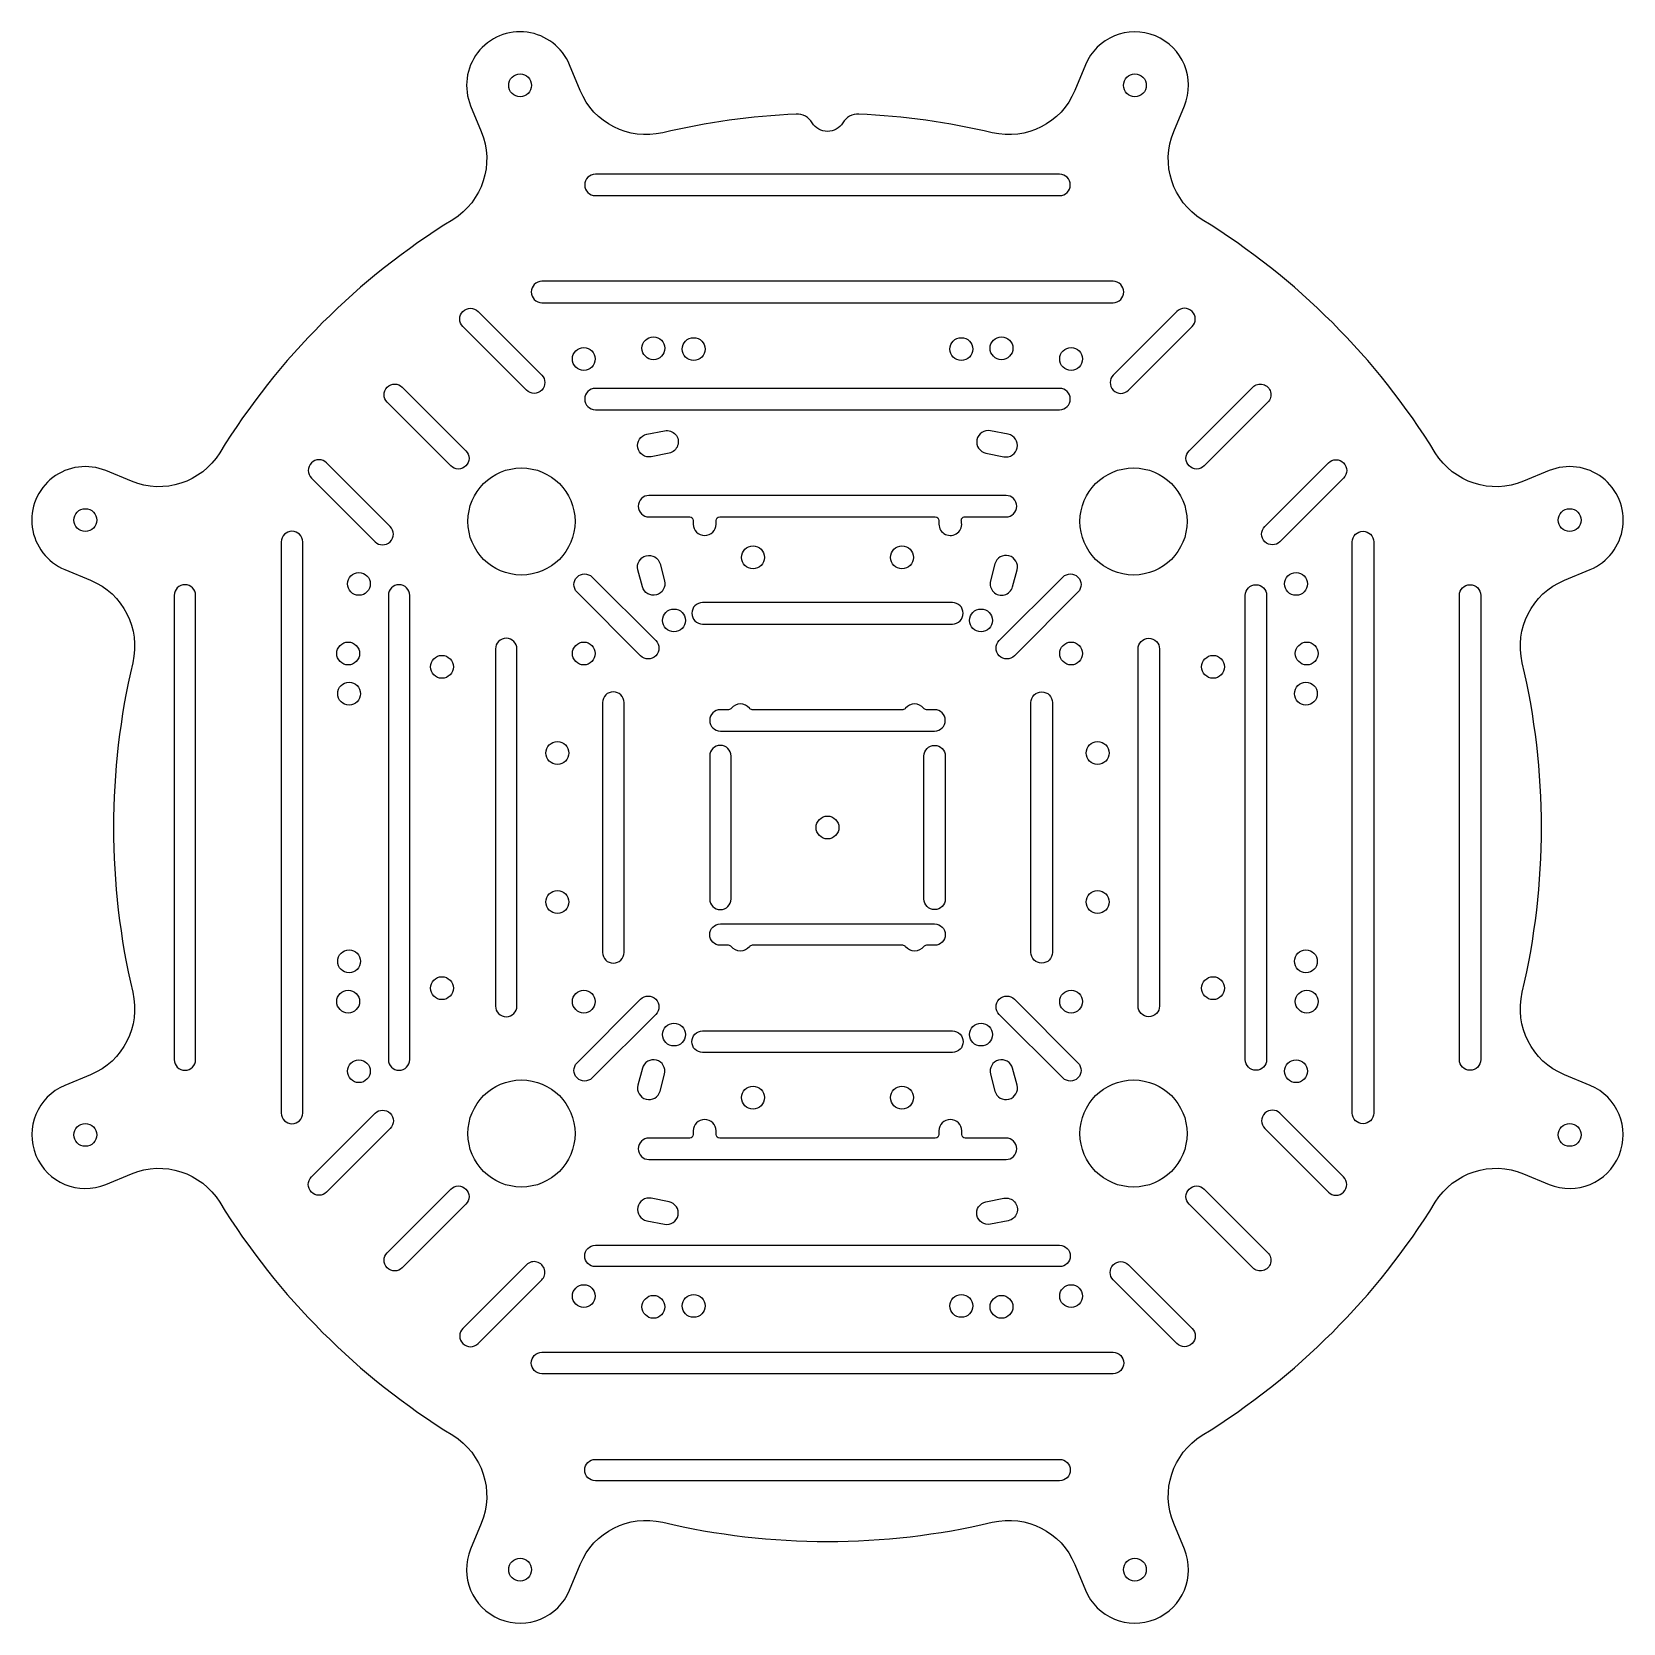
# Model space of a CAD drawing. Header units: millimetres. Extents: x 54 to 276, y 54 to 276.
import ezdxf

# ---------------------------------------------------------------- set-up
doc = ezdxf.new("R2010")
doc.units = ezdxf.units.MM
for name, color, linetype in [('MateksysPowerModule', 6, 'Continuous'), ('Mauch017BECPL4-6S', 4, 'Continuous'), ('MauchPDB', 3, 'Continuous'), ('Pixhawk', 2, 'Continuous')]:
    doc.layers.add(name, color=color, linetype=linetype)

msp = doc.modelspace()

# ---------------------------------------------------------------- linework, layer by layer
for points in [[(160.62, 264.9, 0.047303), (141.92, 262.3, -0.368156), (130.37, 268.2), (128.88, 271.81, 1), (115.02, 266.07), (116.51, 262.46, -0.368156), (112.52, 250.12, 0.116994), (79.88, 217.48, -0.368156), (67.54, 213.49), (63.93, 214.98, 1), (58.19, 201.12), (61.8, 199.63, -0.368156), (67.7, 188.08, 0.116994), (67.7, 141.92, -0.368156), (61.8, 130.37), (58.19, 128.88, 1), (63.93, 115.02), (67.54, 116.51, -0.368156), (79.88, 112.52, 0.116994), (112.52, 79.88, -0.368156), (116.51, 67.54), (115.02, 63.93, 1), (128.88, 58.19), (130.37, 61.8, -0.368156), (141.92, 67.7, 0.116994), (188.08, 67.7, -0.368156), (199.63, 61.8), (201.12, 58.19, 1), (214.98, 63.93), (213.49, 67.54, -0.368156), (217.48, 79.88, 0.116994), (250.12, 112.52, -0.368156), (262.46, 116.51), (266.07, 115.02, 1), (271.81, 128.88), (268.2, 130.37, -0.368156), (262.3, 141.92, 0.116994), (262.3, 188.08, -0.368156), (268.2, 199.63), (271.81, 201.12, 1), (266.07, 214.98), (262.46, 213.49, -0.368156), (250.12, 217.48, 0.116994), (217.48, 250.12, -0.368156), (213.49, 262.46), (214.98, 266.07, 1), (201.12, 271.81), (199.63, 268.2, -0.368156), (188.08, 262.3, 0.047303), (169.38, 264.9, 0.273871), (167.14, 263.7, -0.562914), (162.86, 263.7, 0.273871)], [(149.4, 207.5), (149.4, 208, -0.414214), (149.9, 208.5), (180.1, 208.5, -0.414214), (180.6, 208), (180.6, 207.5, 1.128052), (183.75, 207.88, -0.486513), (184.24, 208.5), (190, 208.5, 1), (190, 211.5), (140, 211.5, 1), (140, 208.5), (145.7, 208.5, -0.414214), (146.2, 208), (146.2, 207.5, 1)], [(180.6, 122.5), (180.6, 122, -0.414214), (180.1, 121.5), (149.9, 121.5, -0.414214), (149.4, 122), (149.4, 122.5, 1), (146.2, 122.5), (146.2, 122, -0.414214), (145.7, 121.5), (140, 121.5, 1), (140, 118.5), (190, 118.5, 1), (190, 121.5), (184.3, 121.5, -0.414214), (183.8, 122), (183.8, 122.5, 1)]]:
    msp.add_lwpolyline(points, format="xyb", close=True)
at = {"linetype": 'Continuous'}
for points in [[(132.5, 253.5), (197.5, 253.5, 1), (197.5, 256.5), (132.5, 256.5, 1)], [(205, 241.5), (125, 241.5, 1), (125, 238.5), (205, 238.5, 1)], [(124.97, 228.37, -1), (122.85, 226.24), (113.94, 235.16, -1), (116.06, 237.28)], [(213.94, 237.28), (205.03, 228.37, 1), (207.15, 226.24), (216.06, 235.16, 1)], [(114.36, 217.76, -1), (112.24, 215.64), (103.33, 224.55, -1), (105.45, 226.67)], [(132.5, 223.5), (197.5, 223.5, 1), (197.5, 226.5), (132.5, 226.5, 1)], [(217.76, 215.64, -1), (215.64, 217.76), (224.55, 226.67, -1), (226.67, 224.55)], [(103.76, 207.15), (94.84, 216.06, 1), (92.72, 213.94), (101.63, 205.03, 1)], [(228.37, 205.03, -1), (226.24, 207.15), (235.16, 216.06, -1), (237.28, 213.94)], [(91.5, 125), (91.5, 205, 1), (88.5, 205), (88.5, 125, 1)], [(238.5, 125), (238.5, 205, -1), (241.5, 205), (241.5, 125, -1)], [(73.5, 197.5), (73.5, 132.5, 1), (76.5, 132.5), (76.5, 197.5, 1)], [(103.5, 197.5), (103.5, 132.5, 1), (106.5, 132.5), (106.5, 197.5, 1)], [(140.95, 191.17, -1), (138.83, 189.05), (129.92, 197.96, -1), (132.04, 200.08)], [(191.17, 189.05, -1), (189.05, 191.17), (197.96, 200.08, -1), (200.08, 197.96)], [(226.5, 197.5), (226.5, 132.5, -1), (223.5, 132.5), (223.5, 197.5, -1)], [(256.5, 197.5), (256.5, 132.5, -1), (253.5, 132.5), (253.5, 197.5, -1)], [(182.5, 196.5), (147.5, 196.5, 1), (147.5, 193.5), (182.5, 193.5, 1)], [(118.5, 190), (118.5, 140, 1), (121.5, 140), (121.5, 190, 1)], [(208.5, 190, -1), (211.5, 190), (211.5, 140, -1), (208.5, 140)], [(133.5, 182.5), (133.5, 147.5, 1), (136.5, 147.5), (136.5, 182.5, 1)], [(193.5, 182.5, -1), (196.5, 182.5), (196.5, 147.5, -1), (193.5, 147.5)], [(175.55, 181.5), (154.45, 181.5, -0.229735), (154.06, 181.69, 0.485071), (151.54, 181.69, -0.229735), (151.15, 181.5), (150, 181.5, 1), (150, 178.5), (180, 178.5, 1), (180, 181.5), (178.85, 181.5, -0.229735), (178.46, 181.69, 0.485071), (175.94, 181.69, -0.229735)], [(151.5, 155), (151.5, 175, 1), (148.5, 175), (148.5, 155, 1)], [(181.5, 175), (181.5, 155, -1), (178.5, 155), (178.5, 175, -1)], [(154.06, 148.31, -0.485071), (151.54, 148.31, 0.229735), (151.15, 148.5), (150, 148.5, -1), (150, 151.5), (180, 151.5, -1), (180, 148.5), (178.85, 148.5, 0.229735), (178.46, 148.31, -0.485071), (175.94, 148.31, 0.229735), (175.55, 148.5), (154.45, 148.5, 0.229735)], [(138.83, 140.95, -1), (140.95, 138.83), (132.04, 129.92, -1), (129.92, 132.04)], [(189.05, 138.83, -1), (191.17, 140.95), (200.08, 132.04, -1), (197.96, 129.92)], [(182.5, 136.5, -1), (182.5, 133.5), (147.5, 133.5, -1), (147.5, 136.5)], [(101.63, 124.97, -1), (103.76, 122.85), (94.84, 113.94, -1), (92.72, 116.06)], [(237.28, 116.06), (228.37, 124.97, 1), (226.24, 122.85), (235.16, 113.94, 1)], [(112.24, 114.36, -1), (114.36, 112.24), (105.45, 103.33, -1), (103.33, 105.45)], [(215.64, 112.24, -1), (217.76, 114.36), (226.67, 105.45, -1), (224.55, 103.33)], [(197.5, 106.5, -1), (197.5, 103.5), (132.5, 103.5, -1), (132.5, 106.5)], [(116.06, 92.72), (124.97, 101.63, 1), (122.85, 103.76), (113.94, 94.84, 1)], [(205.03, 101.63, -1), (207.15, 103.76), (216.06, 94.84, -1), (213.94, 92.72)], [(205, 91.5, -1), (205, 88.5), (125, 88.5, -1), (125, 91.5)], [(197.5, 76.5, -1), (197.5, 73.5), (132.5, 73.5, -1), (132.5, 76.5)]]:
    msp.add_lwpolyline(points, format="xyb", close=True, dxfattribs=at)
for centre, radius in [((121.95, 268.94), 1.6), ((208.05, 268.94), 1.6), ((122.14, 207.86), 7.5), ((207.86, 207.86), 7.5), ((61.06, 208.05), 1.6), ((268.94, 208.05), 1.6), ((165, 165), 1.6), ((122.14, 122.14), 7.5), ((207.86, 122.14), 7.5), ((61.06, 121.95), 1.6), ((268.94, 121.95), 1.6), ((121.95, 61.06), 1.6), ((208.05, 61.06), 1.6)]:
    msp.add_circle(centre, radius)
at = {"layer": 'MateksysPowerModule'}
for centre in [(140.62, 232.12), (189.37, 232.12), (97.87, 189.37), (232.12, 189.37), (97.87, 140.62), (232.12, 140.62), (140.62, 97.87), (189.37, 97.87)]:
    msp.add_circle(centre, 1.6, dxfattribs=at)
at = {"layer": 'Mauch017BECPL4-6S'}
for centre in [(111, 187.5), (219, 187.5), (111, 142.5), (219, 142.5)]:
    msp.add_circle(centre, 1.6, dxfattribs=at)
at = {"layer": 'MauchPDB'}
for centre in [(130.87, 230.62), (146.26, 232), (183.74, 232), (199.12, 230.62), (154.57, 202.83), (175.43, 202.83), (99.37, 199.12), (230.62, 199.12), (130.87, 189.37), (199.12, 189.37), (98, 183.74), (232, 183.74), (127.17, 175.43), (202.83, 175.43), (127.17, 154.57), (202.83, 154.57), (98, 146.26), (232, 146.26), (130.87, 140.62), (199.12, 140.62), (99.37, 130.87), (230.62, 130.87), (154.57, 127.17), (175.43, 127.17), (130.87, 99.37), (199.12, 99.37), (146.26, 98), (183.74, 98)]:
    msp.add_circle(centre, 1.6, dxfattribs=at)
at = {"layer": 'Pixhawk'}
for points in [[(142.19, 220.57, -1), (142.81, 217.43), (140.31, 216.93, -1), (139.69, 220.07)], [(187.19, 217.43), (189.69, 216.93, 1), (190.31, 220.07), (187.81, 220.57, 1)], [(142.17, 199.53, -1), (139.08, 198.72), (138.45, 201.09, -1), (141.55, 201.91)], [(190.92, 198.72), (191.55, 201.09, 1), (188.45, 201.91), (187.83, 199.53, 1)], [(139.08, 131.28), (138.45, 128.91, 1), (141.55, 128.09), (142.17, 130.47, 1)], [(187.83, 130.47), (188.45, 128.09, 1), (191.55, 128.91), (190.92, 131.28, 1)], [(142.81, 112.57), (140.31, 113.07, 1), (139.69, 109.93), (142.19, 109.43, 1)], [(187.81, 109.43, -1), (187.19, 112.57), (189.69, 113.07, -1), (190.31, 109.93)]]:
    msp.add_lwpolyline(points, format="xyb", close=True, dxfattribs=at)
for centre in [(143.5, 194), (186.5, 194), (143.5, 136), (186.5, 136)]:
    msp.add_circle(centre, 1.6, dxfattribs=at)

doc.saveas('drawing.dxf')
